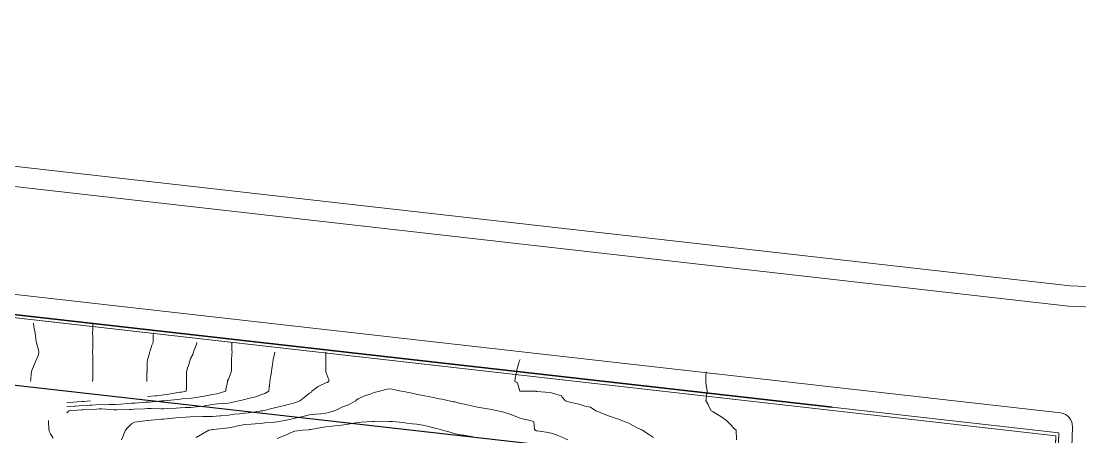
# Model space of a CAD drawing. Header units: metres. Extents: x 750 to 3116, y -341 to 1465.
# Drawn here: x 1006.8 to 1085.9, y -184.3 to -153.3 of the extents above; entities that cross this region are included whole.
import ezdxf

# ---------------------------------------------------------------- set-up
doc = ezdxf.new("R2010")
doc.units = ezdxf.units.M
doc.linetypes.add('ACAD_ISO04W100', pattern=[30, 24, -3, 0, -3])
doc.layers.add('Column', color=50, linetype='Continuous', lineweight=20)
for name, color, linetype in [('CONTOUR872_333', 7, 'Continuous'), ('CONTOUR872_5', 7, 'Continuous'), ('CONTOUR872_667', 7, 'Continuous'), ('CONTOUR872_833', 7, 'Continuous'), ('CONTOUR873', 7, 'Continuous'), ('CONTOUR873_167', 7, 'Continuous'), ('CONTOUR873_333', 7, 'Continuous'), ('CONTOUR873_5', 7, 'Continuous'), ('CONTOUR873_667', 7, 'Continuous')]:
    doc.layers.add(name, color=color, linetype=linetype)

msp = doc.modelspace()

# ---------------------------------------------------------------- linework, layer by layer
at = {"layer": 'Column'}
for points in [[(822.976, -153.3), (935.857, -157.88), (1004.036, -163.876), (1085.216, -173.064), (1168.356, -176.475)], [(822.915, -154.799), (935.761, -159.378), (1003.886, -165.369), (1085.101, -174.56), (1168.294, -177.974)], [(822.53, -164.291), (935.152, -168.861), (1002.935, -174.822), (1084.371, -184.038), (1083.678, -205.444), (1080.985, -224.939), (1079.542, -237.461), (1077.701, -299.986)]]:
    msp.add_lwpolyline(points, dxfattribs=at)
msp.add_lwpolyline([(822.591, -162.792), (935.248, -167.363), (1003.085, -173.329), (1084.5, -182.543, -0.390874), (1085.387, -183.569), (1084.676, -205.529), (1081.977, -225.064), (1080.541, -237.533), (1078.7, -300.016)], format="xyb", dxfattribs=at)
at = {"layer": 'Column', "linetype": 'ACAD_ISO04W100', "lineweight": 20, "ltscale": 100}
for points in [[(1079.424, -241.469), (1009.61, -234.518), (963.193, -234.838), (933.354, -233.775), (933.386, -219.3), (931.983, -198.128), (933.154, -168.781), (935.152, -168.861), (1002.935, -174.822), (1084.371, -184.038), (1083.678, -205.444), (1080.985, -224.939), (1079.542, -237.461)], [(1079.202, -241.216), (1009.621, -234.288), (963.196, -234.608), (933.585, -233.553), (933.616, -219.293), (932.214, -198.125), (933.374, -169.02), (935.137, -169.09), (1002.912, -175.051), (1084.134, -184.243), (1083.449, -205.424), (1080.757, -224.91), (1079.313, -237.444)]]:
    msp.add_lwpolyline(points, close=True, dxfattribs=at)
at = {"layer": 'Column', "lineweight": 35}
msp.add_lwpolyline([(1083.835, -200.583), (1083.678, -205.444), (1080.985, -224.939), (1079.542, -237.461), (1079.424, -241.469), (1009.61, -234.518), (963.193, -234.838), (933.354, -233.775), (933.386, -219.3), (931.983, -198.128), (933.154, -168.781), (935.152, -168.861), (1002.935, -174.822), (1067.424, -182.12)], dxfattribs=at)
at = {"layer": 'Column', "lineweight": 20}
msp.add_lwpolyline([(1084.134, -184.243), (1083.449, -205.424), (1080.757, -224.91), (1079.313, -237.444), (1079.202, -241.216), (1009.621, -234.288), (963.196, -234.608), (933.585, -233.553), (933.616, -219.293), (932.214, -198.125), (933.374, -169.02), (935.137, -169.09), (1002.912, -175.051)], close=True, dxfattribs=at)
at = {"layer": 'Column', "lineweight": 30}
msp.add_lwpolyline([(1078.988, -188.693), (1078.46, -205), (1075.796, -224.282), (1074.478, -235.721), (1009.852, -229.287), (963.268, -229.607), (938.595, -228.728), (938.616, -219.133), (937.22, -198.059), (938.165, -174.376), (1002.412, -180.026)], close=True, dxfattribs=at)
at = {"layer": 'CONTOUR872_333', "linetype": 'Continuous', "lineweight": 18}
for p, q in [((1030.072, -183.53), (1029.58, -183.582)), ((1030.266, -183.51), (1030.072, -183.53)), ((1030.79, -183.452), (1030.266, -183.51)), ((1031.262, -183.382), (1030.79, -183.452)), ((1031.647, -183.31), (1031.262, -183.382)), ((1032, -183.252), (1031.647, -183.31)), ((1032.229, -183.236), (1032, -183.252)), ((1033.077, -183.179), (1032.229, -183.236)), ((1033.21, -183.17), (1033.077, -183.179)), ((1033.325, -183.168), (1033.21, -183.17)), ((1034.296, -183.173), (1033.325, -183.168)), ((1034.42, -183.172), (1034.296, -183.173)), ((1034.577, -183.193), (1034.42, -183.172)), ((1035.359, -183.261), (1034.577, -183.193)), ((1035.63, -183.307), (1035.359, -183.261)), ((1036.06, -183.357), (1035.63, -183.307)), ((1036.378, -183.376), (1036.06, -183.357)), ((1036.84, -183.444), (1036.378, -183.376)), ((1037.277, -183.562), (1036.84, -183.444)), ((1026.499, -184.222), (1025.95, -184.444)), ((1026.567, -184.195), (1026.499, -184.222)), ((1027.16, -183.918), (1026.567, -184.195)), ((1027.269, -183.891), (1027.16, -183.918)), ((1027.84, -183.825), (1027.269, -183.891)), ((1028.321, -183.795), (1027.84, -183.825)), ((1028.37, -183.788), (1028.321, -183.795)), ((1028.455, -183.774), (1028.37, -183.788)), ((1029.254, -183.629), (1028.455, -183.774)), ((1029.58, -183.582), (1029.254, -183.629)), ((1037.839, -183.699), (1037.277, -183.562)), ((1038.05, -183.752), (1037.839, -183.699)), ((1038.145, -183.768), (1038.05, -183.752)), ((1038.313, -183.825), (1038.145, -183.768)), ((1038.955, -184.008), (1038.313, -183.825)), ((1039.26, -184.105), (1038.955, -184.008)), ((1039.838, -184.204), (1039.26, -184.105)), ((1039.904, -184.211), (1039.838, -184.204)), ((1040.47, -184.294), (1039.904, -184.211)), ((1040.764, -184.375), (1040.47, -184.294))]:
    msp.add_line(p, q, dxfattribs=at)
at = {"layer": 'CONTOUR872_5', "linetype": 'Continuous', "lineweight": 18}
for p, q in [((1032.822, -181.154), (1032.54, -181.245)), ((1033.21, -181.016), (1032.822, -181.154)), ((1033.311, -180.981), (1033.21, -181.016)), ((1033.595, -180.921), (1033.311, -180.981)), ((1034.177, -180.775), (1033.595, -180.921)), ((1034.42, -180.731), (1034.177, -180.775)), ((1034.651, -180.783), (1034.42, -180.731)), ((1035.221, -180.921), (1034.651, -180.783)), ((1035.536, -180.977), (1035.221, -180.921)), ((1035.63, -180.989), (1035.536, -180.977)), ((1035.809, -181.028), (1035.63, -180.989)), ((1036.436, -181.163), (1035.809, -181.028)), ((1036.84, -181.253), (1036.436, -181.163)), ((1031.287, -181.945), (1030.79, -182.115)), ((1031.826, -181.647), (1031.287, -181.945)), ((1031.88, -181.575), (1031.826, -181.647)), ((1032, -181.49), (1031.88, -181.575)), ((1032.54, -181.245), (1032, -181.49)), ((1037.353, -181.339), (1036.84, -181.253)), ((1037.64, -181.401), (1037.353, -181.339)), ((1038.05, -181.479), (1037.64, -181.401)), ((1038.261, -181.52), (1038.05, -181.479)), ((1038.811, -181.647), (1038.261, -181.52)), ((1039.137, -181.721), (1038.811, -181.647)), ((1039.26, -181.724), (1039.137, -181.721)), ((1039.477, -181.777), (1039.26, -181.724)), ((1040.035, -181.908), (1039.477, -181.777)), ((1040.47, -182.02), (1040.035, -181.908)), ((1028.37, -182.688), (1027.871, -182.8)), ((1028.812, -182.638), (1028.37, -182.688)), ((1029.202, -182.6), (1028.812, -182.638)), ((1029.58, -182.559), (1029.202, -182.6)), ((1029.81, -182.511), (1029.58, -182.559)), ((1030.206, -182.373), (1029.81, -182.511)), ((1030.55, -182.229), (1030.206, -182.373)), ((1030.79, -182.115), (1030.55, -182.229)), ((1040.917, -182.105), (1040.47, -182.02)), ((1041.367, -182.185), (1040.917, -182.105)), ((1041.68, -182.243), (1041.367, -182.185)), ((1041.854, -182.268), (1041.68, -182.243)), ((1042.444, -182.373), (1041.854, -182.268)), ((1042.757, -182.453), (1042.444, -182.373)), ((1042.89, -182.485), (1042.757, -182.453)), ((1043.331, -182.637), (1042.89, -182.485)), ((1043.545, -182.706), (1043.331, -182.637)), ((1044.1, -182.94), (1043.545, -182.706)), ((1023.012, -183.514), (1022.747, -183.569)), ((1023.53, -183.411), (1023.012, -183.514)), ((1024.001, -183.381), (1023.53, -183.411)), ((1024.313, -183.355), (1024.001, -183.381)), ((1024.74, -183.327), (1024.313, -183.355)), ((1025.039, -183.278), (1024.74, -183.327)), ((1025.744, -183.222), (1025.039, -183.278)), ((1025.95, -183.195), (1025.744, -183.222)), ((1026.071, -183.171), (1025.95, -183.195)), ((1026.503, -183.099), (1026.071, -183.171)), ((1026.994, -182.999), (1026.503, -183.099)), ((1027.16, -182.964), (1026.994, -182.999)), ((1027.523, -182.881), (1027.16, -182.964)), ((1027.871, -182.8), (1027.523, -182.881)), ((1044.286, -182.987), (1044.1, -182.94)), ((1044.882, -183.099), (1044.286, -182.987)), ((1045.123, -183.211), (1044.882, -183.099)), ((1045.183, -183.749), (1045.123, -183.211)), ((1020.367, -184.105), (1019.9, -184.378)), ((1020.853, -183.825), (1020.367, -184.105)), ((1021.055, -183.792), (1020.853, -183.825)), ((1021.11, -183.79), (1021.055, -183.792)), ((1021.181, -183.783), (1021.11, -183.79)), ((1022.082, -183.682), (1021.181, -183.783)), ((1022.32, -183.655), (1022.082, -183.682)), ((1022.747, -183.569), (1022.32, -183.655)), ((1045.233, -183.825), (1045.183, -183.749)), ((1045.267, -183.851), (1045.233, -183.825)), ((1045.31, -183.87), (1045.267, -183.851)), ((1045.417, -183.889), (1045.31, -183.87)), ((1046.212, -184.01), (1045.417, -183.889)), ((1046.52, -184.073), (1046.212, -184.01)), ((1047.007, -184.259), (1046.52, -184.073)), ((1047.674, -184.551), (1047.007, -184.259))]:
    msp.add_line(p, q, dxfattribs=at)
at = {"layer": 'CONTOUR872_667', "linetype": 'Continuous', "lineweight": 18}
for p, q in [((1029.586, -178.017), (1029.586, -178.021)), ((1029.582, -178.744), (1029.581, -179.468)), ((1029.586, -178.021), (1029.582, -178.742)), ((1029.582, -178.742), (1029.582, -178.743)), ((1029.582, -178.743), (1029.582, -178.744)), ((1043.868, -179.329), (1044.015, -178.794)), ((1044.015, -178.794), (1044.029, -178.743)), ((1044.029, -178.743), (1044.04, -178.707)), ((1044.04, -178.707), (1044.1, -178.556)), ((1029.581, -179.468), (1029.581, -179.469)), ((1029.581, -179.469), (1029.581, -179.47)), ((1029.581, -179.47), (1029.801, -180.062)), ((1043.823, -179.635), (1043.829, -179.469)), ((1043.829, -179.469), (1043.868, -179.329)), ((1029.58, -180.305), (1029.007, -180.577)), ((1029.687, -180.259), (1029.58, -180.305)), ((1029.813, -180.195), (1029.687, -180.259)), ((1029.801, -180.062), (1029.813, -180.195)), ((1043.719, -180.195), (1043.726, -179.97)), ((1043.924, -180.301), (1043.719, -180.195)), ((1043.726, -179.97), (1043.823, -179.635)), ((1044.089, -180.915), (1043.924, -180.301)), ((1028.37, -181.077), (1027.957, -181.399)), ((1028.507, -181.003), (1028.37, -181.077)), ((1028.546, -180.921), (1028.507, -181.003)), ((1029.007, -180.577), (1028.546, -180.921)), ((1044.094, -180.921), (1044.089, -180.915)), ((1044.098, -180.922), (1044.094, -180.921)), ((1044.1, -180.923), (1044.098, -180.922)), ((1044.104, -180.923), (1044.1, -180.923)), ((1045.298, -180.928), (1044.104, -180.923)), ((1045.31, -180.929), (1045.298, -180.928)), ((1045.33, -180.933), (1045.31, -180.929)), ((1046.355, -181.02), (1045.33, -180.933)), ((1046.52, -181.074), (1046.355, -181.02)), ((1047.032, -181.228), (1046.52, -181.074)), ((1026.664, -181.944), (1026.513, -181.985)), ((1027.16, -181.817), (1026.664, -181.944)), ((1027.349, -181.76), (1027.16, -181.817)), ((1027.641, -181.647), (1027.349, -181.76)), ((1027.957, -181.399), (1027.641, -181.647)), ((1047.212, -181.232), (1047.032, -181.228)), ((1047.224, -181.343), (1047.212, -181.232)), ((1047.489, -181.647), (1047.224, -181.343)), ((1047.657, -181.691), (1047.489, -181.647)), ((1047.73, -181.715), (1047.657, -181.691)), ((1047.93, -181.767), (1047.73, -181.715)), ((1048.527, -181.895), (1047.93, -181.767)), ((1048.94, -182.033), (1048.527, -181.895)), ((1021.668, -182.764), (1021.11, -182.816)), ((1021.751, -182.757), (1021.668, -182.764)), ((1022.32, -182.701), (1021.751, -182.757)), ((1022.773, -182.645), (1022.32, -182.701)), ((1023.14, -182.607), (1022.773, -182.645)), ((1023.53, -182.561), (1023.14, -182.607)), ((1023.8, -182.535), (1023.53, -182.561)), ((1024.692, -182.402), (1023.8, -182.535)), ((1024.74, -182.396), (1024.692, -182.402)), ((1024.772, -182.392), (1024.74, -182.396)), ((1024.869, -182.373), (1024.772, -182.392)), ((1025.648, -182.192), (1024.869, -182.373)), ((1025.95, -182.121), (1025.648, -182.192)), ((1026.513, -181.985), (1025.95, -182.121)), ((1049.357, -182.123), (1048.94, -182.033)), ((1049.768, -182.373), (1049.357, -182.123)), ((1050.002, -182.462), (1049.768, -182.373)), ((1050.15, -182.535), (1050.002, -182.462)), ((1050.703, -182.767), (1050.15, -182.535)), ((1015.06, -183.366), (1014.769, -183.651)), ((1015.282, -183.232), (1015.06, -183.366)), ((1016.261, -183.104), (1015.282, -183.232)), ((1016.27, -183.102), (1016.261, -183.104)), ((1016.273, -183.101), (1016.27, -183.102)), ((1016.283, -183.099), (1016.273, -183.101)), ((1017.317, -183.001), (1016.283, -183.099)), ((1017.48, -183.001), (1017.317, -183.001)), ((1017.67, -182.985), (1017.48, -183.001)), ((1018.372, -182.908), (1017.67, -182.985)), ((1018.69, -182.885), (1018.372, -182.908)), ((1019.096, -182.855), (1018.69, -182.885)), ((1019.438, -182.822), (1019.096, -182.855)), ((1019.9, -182.791), (1019.438, -182.822)), ((1020.403, -182.797), (1019.9, -182.791)), ((1020.627, -182.809), (1020.403, -182.797)), ((1021.11, -182.816), (1020.627, -182.809)), ((1050.928, -182.84), (1050.703, -182.767)), ((1051.36, -182.99), (1050.928, -182.84)), ((1051.495, -183.018), (1051.36, -182.99)), ((1051.674, -183.099), (1051.495, -183.018)), ((1052.228, -183.304), (1051.674, -183.099)), ((1052.57, -183.504), (1052.228, -183.304)), ((1052.864, -183.648), (1052.57, -183.504)), ((1014.465, -184.194), (1014.325, -184.551)), ((1014.473, -184.177), (1014.465, -184.194)), ((1014.617, -183.825), (1014.473, -184.177)), ((1014.769, -183.651), (1014.617, -183.825)), ((1053.244, -183.825), (1052.864, -183.648)), ((1053.502, -183.992), (1053.244, -183.825)), ((1053.78, -184.176), (1053.502, -183.992)), ((1054.075, -184.374), (1053.78, -184.176))]:
    msp.add_line(p, q, dxfattribs=at)
at = {"layer": 'CONTOUR872_833', "linetype": 'Continuous', "lineweight": 18}
for p, q in [((1025.767, -178.017), (1025.752, -178.136)), ((1025.629, -178.743), (1025.595, -178.956)), ((1025.649, -178.562), (1025.629, -178.743)), ((1025.752, -178.136), (1025.649, -178.562)), ((1025.518, -179.469), (1025.468, -179.758)), ((1025.556, -179.232), (1025.518, -179.469)), ((1025.595, -178.956), (1025.556, -179.232)), ((1057.996, -179.821), (1058.002, -179.469)), ((1025.397, -180.195), (1025.366, -180.546)), ((1025.452, -179.896), (1025.397, -180.195)), ((1025.468, -179.758), (1025.452, -179.896)), ((1057.99, -180.195), (1057.996, -179.843)), ((1058.023, -180.553), (1057.99, -180.195)), ((1057.996, -179.843), (1057.996, -179.821)), ((1025.025, -181.092), (1024.74, -181.2)), ((1025.333, -180.921), (1025.025, -181.092)), ((1025.363, -180.569), (1025.333, -180.921)), ((1025.366, -180.546), (1025.363, -180.569)), ((1058.029, -180.566), (1058.023, -180.553)), ((1058.078, -180.921), (1058.029, -180.566)), ((1058.031, -181.274), (1058.078, -180.921)), ((1021.11, -181.917), (1020.528, -182.024)), ((1021.488, -181.874), (1021.11, -181.917)), ((1021.992, -181.844), (1021.488, -181.874)), ((1022.32, -181.812), (1021.992, -181.844)), ((1022.534, -181.775), (1022.32, -181.812)), ((1023.088, -181.647), (1022.534, -181.775)), ((1023.404, -181.572), (1023.088, -181.647)), ((1023.53, -181.532), (1023.404, -181.572)), ((1023.872, -181.442), (1023.53, -181.532)), ((1024.25, -181.353), (1023.872, -181.442)), ((1024.74, -181.2), (1024.25, -181.353)), ((1057.976, -181.647), (1058.031, -181.294)), ((1058.157, -181.924), (1057.976, -181.647)), ((1058.031, -181.294), (1058.031, -181.274)), ((1058.268, -182.162), (1058.157, -181.924)), ((1010.32, -182.433), (1010.22, -182.529)), ((1010.402, -182.373), (1010.32, -182.433)), ((1011.329, -182.313), (1010.402, -182.373)), ((1011.43, -182.305), (1011.329, -182.313)), ((1011.554, -182.298), (1011.43, -182.305)), ((1012.449, -182.258), (1011.554, -182.298)), ((1012.64, -182.247), (1012.449, -182.258)), ((1012.848, -182.248), (1012.64, -182.247)), ((1013.739, -182.306), (1012.848, -182.248)), ((1013.85, -182.307), (1013.739, -182.306)), ((1013.971, -182.3), (1013.85, -182.307)), ((1014.916, -182.286), (1013.971, -182.3)), ((1015.06, -182.277), (1014.916, -182.286)), ((1015.238, -182.266), (1015.06, -182.277)), ((1016.032, -182.23), (1015.238, -182.266)), ((1016.27, -182.215), (1016.032, -182.23)), ((1016.541, -182.21), (1016.27, -182.215)), ((1017.271, -182.247), (1016.541, -182.21)), ((1017.48, -182.243), (1017.271, -182.247)), ((1017.731, -182.222), (1017.48, -182.243)), ((1018.393, -182.195), (1017.731, -182.222)), ((1018.69, -182.167), (1018.393, -182.195)), ((1019.072, -182.144), (1018.69, -182.167)), ((1019.487, -182.125), (1019.072, -182.144)), ((1019.9, -182.098), (1019.487, -182.125)), ((1020.479, -182.025), (1019.9, -182.098)), ((1020.528, -182.024), (1020.479, -182.025)), ((1058.385, -182.373), (1058.268, -182.162)), ((1058.511, -182.438), (1058.385, -182.373)), ((1058.62, -182.506), (1058.511, -182.438)), ((1059.104, -182.809), (1058.62, -182.506)), ((1008.855, -183.099), (1008.861, -183.188)), ((1008.861, -183.188), (1008.898, -183.758)), ((1059.533, -183.099), (1059.104, -182.809)), ((1059.634, -183.216), (1059.533, -183.099)), ((1059.83, -183.417), (1059.634, -183.216)), ((1060.074, -183.679), (1059.83, -183.417)), ((1008.898, -183.758), (1008.902, -183.825)), ((1008.902, -183.825), (1008.899, -183.892)), ((1008.899, -183.892), (1009.01, -184.096)), ((1009.01, -184.096), (1009.203, -184.435)), ((1060.248, -183.825), (1060.074, -183.679)), ((1060.258, -184.082), (1060.248, -183.825)), ((1060.272, -184.286), (1060.258, -184.082)), ((1060.281, -184.551), (1060.272, -184.286))]:
    msp.add_line(p, q, dxfattribs=at)
at = {"layer": 'CONTOUR873', "linetype": 'Continuous', "lineweight": 18}
for p, q in [((1022.568, -177.291), (1022.572, -177.442)), ((1022.577, -178.017), (1022.569, -178.166)), ((1022.572, -177.442), (1022.573, -177.865)), ((1022.573, -177.865), (1022.577, -178.017)), ((1022.543, -178.743), (1022.531, -178.87)), ((1022.55, -178.605), (1022.543, -178.743)), ((1022.569, -178.166), (1022.55, -178.605)), ((1022.481, -179.566), (1022.32, -180.011)), ((1022.519, -179.469), (1022.481, -179.566)), ((1022.53, -179.343), (1022.519, -179.469)), ((1022.531, -178.87), (1022.53, -179.343)), ((1022.239, -180.243), (1022.11, -180.795)), ((1022.24, -180.195), (1022.239, -180.243)), ((1022.248, -180.152), (1022.24, -180.195)), ((1022.32, -180.011), (1022.248, -180.152)), ((1021.11, -181.171), (1020.505, -181.284)), ((1021.446, -181.123), (1021.11, -181.171)), ((1022.107, -180.921), (1021.446, -181.123)), ((1022.11, -180.795), (1022.107, -180.921)), ((1011.962, -181.966), (1011.43, -181.996)), ((1012.127, -181.954), (1011.962, -181.966)), ((1012.64, -181.924), (1012.127, -181.954)), ((1013.107, -181.927), (1012.64, -181.924)), ((1013.408, -181.912), (1013.107, -181.927)), ((1013.85, -181.915), (1013.408, -181.912)), ((1014.26, -181.893), (1013.85, -181.915)), ((1014.731, -181.844), (1014.26, -181.893)), ((1015.06, -181.823), (1014.731, -181.844)), ((1015.327, -181.807), (1015.06, -181.823)), ((1016.11, -181.743), (1015.327, -181.807)), ((1016.27, -181.732), (1016.11, -181.743)), ((1016.408, -181.73), (1016.27, -181.732)), ((1017.323, -181.647), (1016.408, -181.73)), ((1017.464, -181.637), (1017.323, -181.647)), ((1017.48, -181.635), (1017.464, -181.637)), ((1017.505, -181.632), (1017.48, -181.635)), ((1018.506, -181.537), (1017.505, -181.632)), ((1018.69, -181.508), (1018.506, -181.537)), ((1018.973, -181.477), (1018.69, -181.508)), ((1019.557, -181.441), (1018.973, -181.477)), ((1019.9, -181.396), (1019.557, -181.441)), ((1020.504, -181.284), (1019.9, -181.396)), ((1020.505, -181.284), (1020.504, -181.284)), ((1010.771, -182.042), (1010.22, -182.081)), ((1010.868, -182.036), (1010.771, -182.042)), ((1011.43, -181.996), (1010.868, -182.036))]:
    msp.add_line(p, q, dxfattribs=at)
at = {"layer": 'CONTOUR873_167', "linetype": 'Continuous', "lineweight": 18}
for p, q in [((1019.705, -178.017), (1019.647, -178.168)), ((1019.723, -177.911), (1019.705, -178.017)), ((1019.9, -177.472), (1019.723, -177.911)), ((1019.942, -177.316), (1019.9, -177.472)), ((1019.946, -177.291), (1019.942, -177.316)), ((1019.398, -178.743), (1019.289, -179.102)), ((1019.472, -178.486), (1019.398, -178.743)), ((1019.647, -178.168), (1019.472, -178.486)), ((1019.286, -179.111), (1019.172, -179.469)), ((1019.172, -179.469), (1019.183, -179.765)), ((1019.289, -179.102), (1019.286, -179.111)), ((1019.183, -179.765), (1019.166, -179.909)), ((1019.166, -179.909), (1019.179, -180.195)), ((1019.179, -180.195), (1019.169, -180.482)), ((1017.859, -181.149), (1017.48, -181.199)), ((1018.52, -181.023), (1017.859, -181.149)), ((1018.69, -180.996), (1018.52, -181.023)), ((1018.796, -180.985), (1018.69, -180.996)), ((1019.154, -180.921), (1018.796, -180.985)), ((1019.165, -180.636), (1019.154, -180.921)), ((1019.169, -180.482), (1019.165, -180.636)), ((1010.414, -181.763), (1010.22, -181.777)), ((1011.355, -181.692), (1010.414, -181.763)), ((1011.43, -181.687), (1011.355, -181.692)), ((1011.491, -181.683), (1011.43, -181.687)), ((1012.009, -181.647), (1011.491, -181.683)), ((1016.842, -181.264), (1016.27, -181.317)), ((1016.924, -181.254), (1016.842, -181.264)), ((1017.48, -181.199), (1016.924, -181.254))]:
    msp.add_line(p, q, dxfattribs=at)
at = {"layer": 'CONTOUR873_333', "linetype": 'Continuous', "lineweight": 18}
for p, q in [((1016.69, -177.039), (1016.686, -177.291)), ((1016.693, -176.819), (1016.69, -177.039)), ((1016.697, -176.565), (1016.693, -176.819)), ((1016.416, -178.017), (1016.407, -178.099)), ((1016.468, -177.898), (1016.416, -178.017)), ((1016.578, -177.476), (1016.468, -177.898)), ((1016.686, -177.291), (1016.578, -177.476)), ((1016.224, -178.77), (1016.223, -179.441)), ((1016.228, -178.717), (1016.224, -178.743)), ((1016.224, -178.743), (1016.224, -178.77)), ((1016.27, -178.577), (1016.228, -178.717)), ((1016.407, -178.099), (1016.27, -178.577)), ((1016.22, -179.499), (1016.215, -180.162)), ((1016.223, -179.469), (1016.22, -179.499)), ((1016.223, -179.441), (1016.223, -179.469)), ((1016.215, -180.162), (1016.211, -180.195)), ((1007.251, -181.647), (1007.251, -181.647))]:
    msp.add_line(p, q, dxfattribs=at)
at = {"layer": 'CONTOUR873_5', "linetype": 'Continuous', "lineweight": 18}
for p, q in [((1012.163, -176.279), (1012.157, -176.565)), ((1012.165, -176.124), (1012.163, -176.279)), ((1012.171, -175.839), (1012.165, -176.124)), ((1012.157, -176.565), (1012.165, -176.85)), ((1012.165, -176.85), (1012.174, -177.011)), ((1012.174, -177.011), (1012.182, -177.291)), ((1012.168, -177.734), (1012.161, -178.017)), ((1012.161, -178.017), (1012.164, -178.303)), ((1012.175, -177.57), (1012.168, -177.734)), ((1012.182, -177.291), (1012.175, -177.57)), ((1012.164, -178.303), (1012.163, -178.457)), ((1012.163, -178.457), (1012.165, -178.743)), ((1012.165, -178.743), (1012.172, -179.024)), ((1012.172, -179.024), (1012.179, -179.193)), ((1012.186, -179.469), (1012.176, -179.747)), ((1012.179, -179.193), (1012.186, -179.469)), ((1012.167, -179.911), (1012.157, -180.195)), ((1012.176, -179.747), (1012.167, -179.911))]:
    msp.add_line(p, q, dxfattribs=at)
at = {"layer": 'CONTOUR873_667', "linetype": 'Continuous', "lineweight": 18}
for p, q in [((1007.736, -175.839), (1007.736, -175.877)), ((1007.736, -175.877), (1007.8, -176.273)), ((1007.8, -176.273), (1007.853, -176.533)), ((1007.853, -176.533), (1007.86, -176.565)), ((1007.86, -176.565), (1007.865, -176.604)), ((1007.865, -176.604), (1007.948, -177.202)), ((1007.948, -177.202), (1007.959, -177.291)), ((1007.959, -177.291), (1007.981, -177.4)), ((1007.981, -177.4), (1008.104, -177.834)), ((1008.138, -178.017), (1008.102, -178.198)), ((1008.104, -177.834), (1008.138, -178.017)), ((1007.858, -178.778), (1007.8, -178.945)), ((1007.871, -178.743), (1007.858, -178.778)), ((1007.884, -178.692), (1007.871, -178.743)), ((1008.102, -178.198), (1007.884, -178.692)), ((1007.584, -179.469), (1007.572, -179.606)), ((1007.625, -179.364), (1007.584, -179.469)), ((1007.8, -178.945), (1007.625, -179.364)), ((1007.531, -180.034), (1007.517, -180.195)), ((1007.572, -179.606), (1007.531, -180.034))]:
    msp.add_line(p, q, dxfattribs=at)

doc.saveas('drawing.dxf')
